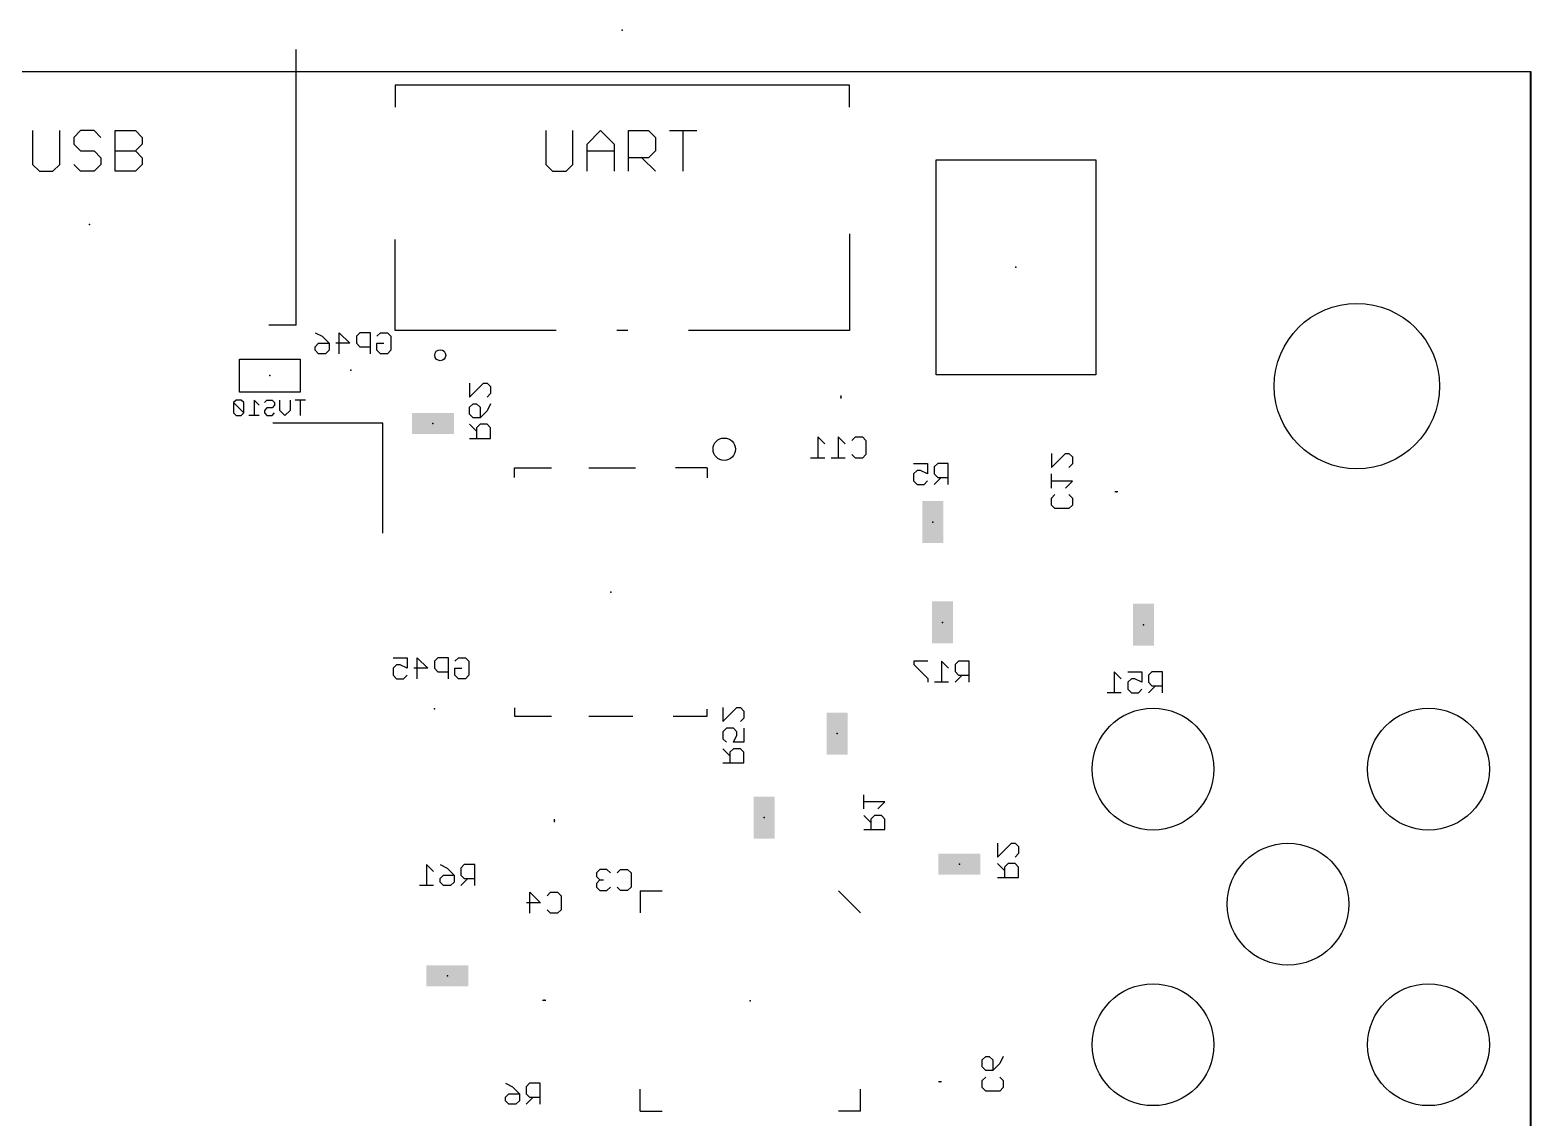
# Model space of a CAD drawing. Extents: x -57.1 to 14, y -1.3 to 47.3.
# Drawn here: x -13.27 to 13.97, y 25.46 to 45.2 of the extents above; entities that cross this region are included whole.
import ezdxf

# ---------------------------------------------------------------- set-up
doc = ezdxf.new("R2010")
doc.units = 0
for name, color, linetype in [('17', 82, 'CONTINUOUS'), ('20', 7, 'CONTINUOUS'), ('21', 53, 'CONTINUOUS'), ('22', 53, 'CONTINUOUS'), ('24', 7, 'CONTINUOUS'), ('25', 253, 'CONTINUOUS'), ('26', 253, 'CONTINUOUS')]:
    doc.layers.add(name, color=color, linetype=linetype)

# ---------------------------------------------------------------- blocks, each defined once
blk = doc.blocks.new('RECT')
blk.add_solid([(-0.5, -0.5), (0.5, -0.5), (-0.5, 0.5), (0.5, 0.5)])
blk = doc.blocks.new('ROUNDP')
blk.add_circle((0, 0), 0.5)

msp = doc.modelspace()

# ---------------------------------------------------------------- linework, layer by layer
at = {"layer": '20'}
for p, q in [((-57.15, 44.45), (13.97, 44.45)), ((13.97, 44.45), (13.97, -1.27))]:
    msp.add_line(p, q, dxfattribs=at)
msp.add_circle((10.81, 38.74), 1.5, dxfattribs=at)
at = {"layer": '21'}
for p, q in [((13.96, 44.44), (-57.14, 44.44)), ((13.96, -1.26), (13.96, 44.44))]:
    msp.add_line(p, q, dxfattribs=at)
at = {"layer": '22'}
for p, q in [((-8.439, 39.845), (-8.439, 44.845)), ((1.603, 44.2), (-6.647, 44.2)), ((-6.647, 44.2), (-6.647, 43.8)), ((1.603, 43.8), (1.603, 44.2)), ((3.172, 42.846), (6.072, 42.846)), ((3.172, 38.946), (3.172, 42.846)), ((6.072, 42.846), (6.072, 38.946)), ((1.603, 41.5), (1.603, 39.75)), ((-6.647, 39.75), (-6.647, 41.4)), ((-8.439, 39.845), (-8.939, 39.845)), ((-3.722, 39.75), (-6.647, 39.75)), ((-2.422, 39.75), (-2.622, 39.75)), ((1.603, 39.75), (-1.322, 39.75)), ((-9.47, 38.63), (-9.47, 39.23)), ((-9.47, 39.23), (-8.37, 39.23)), ((-8.37, 39.23), (-8.37, 38.63)), ((6.072, 38.946), (3.172, 38.946)), ((-8.37, 38.63), (-9.47, 38.63)), ((1.443, 38.5679), (1.443, 38.5121)), ((-6.866, 38.07), (-8.866, 38.07)), ((-6.866, 36.07), (-6.866, 38.07)), ((-4.479, 37.0802), (-4.479, 37.254)), ((-4.479, 37.254), (-3.8052, 37.254)), ((-3.1266, 37.254), (-2.2814, 37.254)), ((-0.979, 37.254), (-1.5552, 37.254)), ((-0.979, 37.254), (-0.979, 37.0778)), ((6.4719, 36.824), (6.4161, 36.824)), ((-4.479, 32.9016), (-4.479, 32.754)), ((-4.479, 32.754), (-3.8052, 32.754)), ((-3.1266, 32.754), (-2.3314, 32.754)), ((-1.6004, 32.754), (-0.979, 32.754)), ((-0.979, 32.754), (-0.979, 32.8802)), ((-3.75, 30.8261), (-3.75, 30.8819)), ((-2.2, 29.585), (-1.8, 29.585)), ((-2.2, 29.585), (-2.2, 29.185)), ((1.8, 29.185), (1.4, 29.585)), ((-3.9679, 27.596), (-3.9121, 27.596)), ((-2.2, 25.585), (-2.2, 25.985)), ((1.8, 25.585), (1.8, 25.985)), ((3.2739, 26.12), (3.2181, 26.12)), ((-2.2, 25.585), (-1.8, 25.585)), ((1.8, 25.585), (1.4, 25.585))]:
    msp.add_line(p, q, dxfattribs=at)
for centre, radius in [((-5.827, 39.3), 0.1), ((-0.6716, 37.5948), 0.2032)]:
    msp.add_circle(centre, radius, dxfattribs=at)
at = {"layer": '24'}
for p in [(-2.522, 45.2), (-12.189, 41.67), (4.622, 40.896), (-7.45, 39.03), (-8.92, 38.93), (1.443, 38.54), (-5.96, 38.06), (6.444, 36.824), (3.1134, 36.273), (-2.729, 35.004), (3.29, 34.452), (6.937, 34.41), (-5.93, 32.886), (1.379, 32.435), (-3.75, 30.854), (0.05, 30.912), (3.597, 30.068), (-5.697, 28.04), (-3.94, 27.596), (-0.2, 27.585), (3.246, 26.12)]:
    msp.add_point(p, dxfattribs=at)
at = {"layer": '25'}
for p, q in [((-13.2239, 43.3753), (-13.2239, 42.761)), ((-12.7324, 42.761), (-12.7324, 43.3753)), ((-12.3526, 43.3753), (-12.4755, 43.2525)), ((-12.1069, 43.3753), (-12.3526, 43.3753)), ((-11.984, 43.2525), (-12.1069, 43.3753)), ((-11.7271, 42.6381), (-11.7271, 43.3753)), ((-11.7271, 43.3753), (-11.3585, 43.3753)), ((-11.3585, 43.3753), (-11.2356, 43.2525)), ((-3.9089, 43.3753), (-3.9089, 42.761)), ((-3.4174, 42.761), (-3.4174, 43.3753)), ((-3.1605, 43.1296), (-2.9147, 43.3753)), ((-2.9147, 43.3753), (-2.669, 43.1296)), ((-2.4121, 42.6381), (-2.4121, 43.3753)), ((-2.4121, 43.3753), (-2.0435, 43.3753)), ((-2.0435, 43.3753), (-1.9206, 43.2525)), ((-1.6637, 43.3753), (-1.1722, 43.3753)), ((-1.4179, 42.6381), (-1.4179, 43.3753)), ((-12.4755, 43.2525), (-12.4755, 43.1296)), ((-12.4755, 43.1296), (-12.3526, 43.0067)), ((-11.2356, 43.1296), (-11.3585, 43.0067)), ((-11.2356, 43.2525), (-11.2356, 43.1296)), ((-3.1605, 42.6381), (-3.1605, 43.1296)), ((-2.669, 43.1296), (-2.669, 42.6381)), ((-1.9206, 43.2525), (-1.9206, 43.0067)), ((-12.3526, 43.0067), (-12.1069, 43.0067)), ((-12.1069, 43.0067), (-11.984, 42.8838)), ((-11.984, 42.8838), (-11.984, 42.761)), ((-11.7271, 43.0067), (-11.3585, 43.0067)), ((-11.3585, 43.0067), (-11.2356, 42.8838)), ((-11.2356, 42.8838), (-11.2356, 42.761)), ((-3.1605, 43.0067), (-2.669, 43.0067)), ((-2.0435, 42.8838), (-2.4121, 42.8838)), ((-2.1663, 42.8838), (-1.9206, 42.6381)), ((-1.9206, 43.0067), (-2.0435, 42.8838)), ((-13.2239, 42.761), (-13.101, 42.6381)), ((-13.101, 42.6381), (-12.8553, 42.6381)), ((-12.8553, 42.6381), (-12.7324, 42.761)), ((-12.3526, 42.6381), (-12.4755, 42.761)), ((-12.1069, 42.6381), (-12.3526, 42.6381)), ((-11.984, 42.761), (-12.1069, 42.6381)), ((-11.3585, 42.6381), (-11.7271, 42.6381)), ((-11.2356, 42.761), (-11.3585, 42.6381)), ((-3.9089, 42.761), (-3.786, 42.6381)), ((-3.786, 42.6381), (-3.5403, 42.6381)), ((-3.5403, 42.6381), (-3.4174, 42.761))]:
    msp.add_line(p, q, dxfattribs=at)
at = {"layer": '26'}
for p, q in [((-8.0975, 39.7091), (-7.9704, 39.6456)), ((-8.0975, 39.4549), (-8.034, 39.5185)), ((-8.034, 39.5185), (-7.8433, 39.5185)), ((-7.9704, 39.6456), (-7.8433, 39.5185)), ((-7.8433, 39.5185), (-7.8433, 39.3914)), ((-7.4691, 39.5185), (-7.7233, 39.5185)), ((-7.6598, 39.3278), (-7.6598, 39.7091)), ((-7.6598, 39.7091), (-7.4691, 39.5185)), ((-7.2856, 39.7091), (-7.3491, 39.6456)), ((-7.3491, 39.6456), (-7.3491, 39.5185)), ((-7.3491, 39.5185), (-7.2856, 39.4549)), ((-7.0949, 39.7091), (-7.2856, 39.7091)), ((-7.0949, 39.3278), (-7.0949, 39.7091)), ((-6.9749, 39.6456), (-6.9114, 39.7091)), ((-6.9749, 39.3914), (-6.9749, 39.5185)), ((-6.9749, 39.5185), (-6.8478, 39.5185)), ((-6.9114, 39.7091), (-6.7843, 39.7091)), ((-6.7843, 39.7091), (-6.7207, 39.6456)), ((-6.7207, 39.6456), (-6.7207, 39.3914)), ((-8.0975, 39.3914), (-8.0975, 39.4549)), ((-8.034, 39.3278), (-8.0975, 39.3914)), ((-7.9069, 39.3278), (-8.034, 39.3278)), ((-7.8433, 39.3914), (-7.9069, 39.3278)), ((-7.2856, 39.4549), (-7.0949, 39.4549)), ((-6.9114, 39.3278), (-6.9749, 39.3914)), ((-6.7843, 39.3278), (-6.9114, 39.3278)), ((-6.7207, 39.3914), (-6.7843, 39.3278)), ((-5.2927, 38.7947), (-5.2927, 38.5405)), ((-5.2927, 38.5405), (-5.0385, 38.7947)), ((-5.0385, 38.7947), (-4.9749, 38.7947)), ((-4.9749, 38.7947), (-4.9114, 38.7312)), ((-4.9114, 38.7312), (-4.9114, 38.604)), ((-9.5331, 38.4863), (-9.5797, 38.4397)), ((-9.5797, 38.4397), (-9.5797, 38.2533)), ((-9.3933, 38.2533), (-9.5797, 38.4397)), ((-9.4399, 38.4863), (-9.5331, 38.4863)), ((-9.3933, 38.4397), (-9.4399, 38.4863)), ((-9.3933, 38.2533), (-9.3933, 38.4397)), ((-9.1127, 38.3931), (-9.2059, 38.4863)), ((-9.2059, 38.4863), (-9.2059, 38.2067)), ((-9.0184, 38.4397), (-8.9718, 38.4863)), ((-8.9718, 38.4863), (-8.8786, 38.4863)), ((-8.8786, 38.4863), (-8.832, 38.4397)), ((-8.832, 38.4397), (-8.832, 38.3931)), ((-8.7378, 38.2999), (-8.7378, 38.4863)), ((-8.5514, 38.4863), (-8.5514, 38.2999)), ((-8.2707, 38.4863), (-8.4571, 38.4863)), ((-8.3639, 38.2067), (-8.3639, 38.4863)), ((-5.2927, 38.3569), (-5.2291, 38.4205)), ((-5.2291, 38.4205), (-5.1656, 38.4205)), ((-5.1656, 38.4205), (-5.102, 38.3569)), ((-4.9114, 38.604), (-4.9749, 38.5405)), ((-4.9114, 38.4205), (-4.9749, 38.2934)), ((-9.5797, 38.2533), (-9.5331, 38.2067)), ((-9.5331, 38.2067), (-9.4399, 38.2067)), ((-9.4399, 38.2067), (-9.3933, 38.2533)), ((-9.1127, 38.2067), (-9.2991, 38.2067)), ((-8.9718, 38.3465), (-9.0184, 38.2999)), ((-9.0184, 38.2999), (-9.0184, 38.2533)), ((-9.0184, 38.2533), (-8.9718, 38.2067)), ((-8.8786, 38.3465), (-8.9718, 38.3465)), ((-8.9718, 38.2067), (-8.8786, 38.2067)), ((-8.832, 38.3931), (-8.8786, 38.3465)), ((-8.8786, 38.2067), (-8.832, 38.2533)), ((-8.6446, 38.2067), (-8.7378, 38.2999)), ((-8.5514, 38.2999), (-8.6446, 38.2067)), ((-5.2927, 38.2298), (-5.2927, 38.3569)), ((-5.2291, 38.1663), (-5.2927, 38.2298)), ((-5.102, 38.1663), (-5.2291, 38.1663)), ((-5.102, 38.3569), (-5.102, 38.1663)), ((-4.9749, 38.2934), (-5.102, 38.1663)), ((-5.1656, 37.9192), (-5.2927, 38.0463)), ((-5.102, 38.0463), (-5.1656, 37.9827)), ((-5.1656, 37.9827), (-5.1656, 37.7921)), ((-4.9749, 38.0463), (-5.102, 38.0463)), ((-4.9114, 37.9827), (-4.9749, 38.0463)), ((-4.9114, 37.7921), (-4.9114, 37.9827)), ((-5.2927, 37.7921), (-4.9114, 37.7921)), ((1.1509, 37.6894), (1.0238, 37.8165)), ((1.0238, 37.8165), (1.0238, 37.4352)), ((1.5251, 37.6894), (1.398, 37.8165)), ((1.398, 37.8165), (1.398, 37.4352)), ((1.6451, 37.753), (1.7086, 37.8165)), ((1.7086, 37.8165), (1.8357, 37.8165)), ((1.8357, 37.8165), (1.8993, 37.753)), ((1.8993, 37.753), (1.8993, 37.4988)), ((1.1509, 37.4352), (0.8967, 37.4352)), ((1.5251, 37.4352), (1.2709, 37.4352)), ((1.7086, 37.4352), (1.6451, 37.4988)), ((1.8357, 37.4352), (1.7086, 37.4352)), ((1.8993, 37.4988), (1.8357, 37.4352)), ((2.7653, 37.338), (3.0195, 37.338)), ((3.0195, 37.338), (3.0195, 37.1474)), ((3.203, 37.338), (3.1395, 37.2745)), ((3.3937, 37.338), (3.203, 37.338)), ((3.3937, 36.9567), (3.3937, 37.338)), ((5.2652, 37.5193), (5.2652, 37.2651)), ((5.2652, 37.2651), (5.5194, 37.5193)), ((5.5194, 37.5193), (5.583, 37.5193)), ((5.583, 37.5193), (5.6465, 37.4558)), ((5.6465, 37.3287), (5.583, 37.2651)), ((5.6465, 37.4558), (5.6465, 37.3287)), ((2.8288, 37.2109), (2.7653, 37.1474)), ((2.7653, 37.1474), (2.7653, 37.0203)), ((2.8924, 37.2109), (2.8288, 37.2109)), ((3.0195, 37.1474), (2.8924, 37.2109)), ((3.1395, 37.2745), (3.1395, 37.1474)), ((3.1395, 37.1474), (3.203, 37.0838)), ((3.2666, 37.0838), (3.1395, 36.9567)), ((3.203, 37.0838), (3.3937, 37.0838)), ((5.2652, 36.8909), (5.2652, 37.1451)), ((2.7653, 37.0203), (2.8288, 36.9567)), ((2.8288, 36.9567), (2.9559, 36.9567)), ((2.9559, 36.9567), (3.0195, 37.0203)), ((5.6465, 37.018), (5.2652, 37.018)), ((5.5194, 36.8909), (5.6465, 37.018)), ((5.2652, 36.7074), (5.3288, 36.7709)), ((5.2652, 36.5803), (5.2652, 36.7074)), ((5.3288, 36.5167), (5.2652, 36.5803)), ((5.583, 36.5167), (5.3288, 36.5167)), ((5.583, 36.7709), (5.6465, 36.7074)), ((5.6465, 36.5803), (5.583, 36.5167)), ((5.6465, 36.7074), (5.6465, 36.5803)), ((-6.6815, 33.8121), (-6.4273, 33.8121)), ((-6.4273, 33.8121), (-6.4273, 33.6215)), ((-6.2438, 33.4308), (-6.2438, 33.8121)), ((-6.2438, 33.8121), (-6.0531, 33.6215)), ((-5.8696, 33.8121), (-5.9331, 33.7486)), ((-5.6789, 33.8121), (-5.8696, 33.8121)), ((-5.6789, 33.4308), (-5.6789, 33.8121)), ((-5.5589, 33.7486), (-5.4954, 33.8121)), ((-5.4954, 33.8121), (-5.3683, 33.8121)), ((-5.3683, 33.8121), (-5.3047, 33.7486)), ((-6.618, 33.685), (-6.6815, 33.6215)), ((-6.6815, 33.6215), (-6.6815, 33.4944)), ((-6.5544, 33.685), (-6.618, 33.685)), ((-6.4273, 33.6215), (-6.5544, 33.685)), ((-6.0531, 33.6215), (-6.3073, 33.6215)), ((-5.9331, 33.7486), (-5.9331, 33.6215)), ((-5.9331, 33.6215), (-5.8696, 33.5579)), ((-5.8696, 33.5579), (-5.6789, 33.5579)), ((-5.5589, 33.4944), (-5.5589, 33.6215)), ((-5.5589, 33.6215), (-5.4318, 33.6215)), ((-5.3047, 33.7486), (-5.3047, 33.4944)), ((3.0235, 33.7496), (2.7693, 33.7496)), ((2.7693, 33.7496), (2.7693, 33.6861)), ((2.7693, 33.6861), (3.0235, 33.4319)), ((3.3977, 33.6225), (3.2706, 33.7496)), ((3.2706, 33.7496), (3.2706, 33.3683)), ((3.5813, 33.7496), (3.5177, 33.6861)), ((3.5177, 33.6861), (3.5177, 33.559)), ((3.5177, 33.559), (3.5813, 33.4954)), ((3.7719, 33.7496), (3.5813, 33.7496)), ((3.7719, 33.3683), (3.7719, 33.7496)), ((6.5339, 33.4309), (6.4068, 33.558)), ((6.4068, 33.558), (6.4068, 33.1767)), ((6.6539, 33.558), (6.9081, 33.558)), ((6.9081, 33.558), (6.9081, 33.3674)), ((7.0916, 33.558), (7.0281, 33.4945)), ((7.2823, 33.558), (7.0916, 33.558)), ((7.2823, 33.1767), (7.2823, 33.558)), ((-6.6815, 33.4944), (-6.618, 33.4308)), ((-6.618, 33.4308), (-6.4909, 33.4308)), ((-6.4909, 33.4308), (-6.4273, 33.4944)), ((-5.4954, 33.4308), (-5.5589, 33.4944)), ((-5.3683, 33.4308), (-5.4954, 33.4308)), ((-5.3047, 33.4944), (-5.3683, 33.4308)), ((3.0235, 33.4319), (3.0235, 33.3683)), ((3.3977, 33.3683), (3.1435, 33.3683)), ((3.6448, 33.4954), (3.5177, 33.3683)), ((3.5813, 33.4954), (3.7719, 33.4954)), ((6.7174, 33.4309), (6.6539, 33.3674)), ((6.6539, 33.3674), (6.6539, 33.2403)), ((6.6539, 33.2403), (6.7174, 33.1767)), ((6.781, 33.4309), (6.7174, 33.4309)), ((6.9081, 33.3674), (6.781, 33.4309)), ((6.8445, 33.1767), (6.9081, 33.2403)), ((7.0281, 33.4945), (7.0281, 33.3674)), ((7.0281, 33.3674), (7.0916, 33.3038)), ((7.1552, 33.3038), (7.0281, 33.1767)), ((7.0916, 33.3038), (7.2823, 33.3038)), ((6.5339, 33.1767), (6.2797, 33.1767)), ((6.7174, 33.1767), (6.8445, 33.1767)), ((-0.6947, 32.9077), (-0.6947, 32.6535)), ((-0.6947, 32.6535), (-0.4405, 32.9077)), ((-0.4405, 32.9077), (-0.3769, 32.9077)), ((-0.3769, 32.9077), (-0.3134, 32.8442)), ((-0.3134, 32.717), (-0.3769, 32.6535)), ((-0.3134, 32.8442), (-0.3134, 32.717)), ((-0.6311, 32.5335), (-0.6947, 32.4699)), ((-0.6947, 32.4699), (-0.6947, 32.3428)), ((-0.504, 32.5335), (-0.6311, 32.5335)), ((-0.4405, 32.4699), (-0.504, 32.5335)), ((-0.4405, 32.4064), (-0.4405, 32.4699)), ((-0.3134, 32.5335), (-0.3134, 32.2793)), ((-0.6947, 32.3428), (-0.6311, 32.2793)), ((-0.5676, 32.0322), (-0.6947, 32.1593)), ((-0.504, 32.1593), (-0.5676, 32.0957)), ((-0.504, 32.2793), (-0.4405, 32.4064)), ((-0.3134, 32.2793), (-0.504, 32.2793)), ((-0.3769, 32.1593), (-0.504, 32.1593)), ((-0.3134, 32.0957), (-0.3769, 32.1593)), ((-0.6947, 31.9051), (-0.3134, 31.9051)), ((-0.5676, 32.0957), (-0.5676, 31.9051)), ((-0.3134, 31.9051), (-0.3134, 32.0957)), ((1.8637, 31.0689), (1.8637, 31.3231)), ((2.245, 31.196), (1.8637, 31.196)), ((2.1179, 31.0689), (2.245, 31.196)), ((1.9908, 30.8218), (1.8637, 30.9489)), ((2.0544, 30.9489), (1.9908, 30.8854)), ((1.9908, 30.8854), (1.9908, 30.6947)), ((2.1815, 30.9489), (2.0544, 30.9489)), ((2.245, 30.8854), (2.1815, 30.9489)), ((2.245, 30.6947), (2.245, 30.8854)), ((1.8637, 30.6947), (2.245, 30.6947)), ((4.2877, 30.4501), (4.2877, 30.1959)), ((4.2877, 30.1959), (4.5419, 30.4501)), ((4.5419, 30.4501), (4.6055, 30.4501)), ((4.6055, 30.4501), (4.669, 30.3866)), ((4.669, 30.2595), (4.6055, 30.1959)), ((4.669, 30.3866), (4.669, 30.2595)), ((-5.9485, 29.9325), (-6.0756, 30.0596)), ((-6.0756, 30.0596), (-6.0756, 29.6783)), ((-5.8285, 30.0596), (-5.7014, 29.9961)), ((-5.7014, 29.9961), (-5.5743, 29.869)), ((-5.3907, 30.0596), (-5.4543, 29.9961)), ((-5.4543, 29.9961), (-5.4543, 29.869)), ((-5.2001, 30.0596), (-5.3907, 30.0596)), ((-5.2001, 29.6783), (-5.2001, 30.0596)), ((-2.9282, 29.9696), (-2.9917, 29.9061)), ((-2.801, 29.9696), (-2.9282, 29.9696)), ((-2.7375, 29.9061), (-2.801, 29.9696)), ((-2.6175, 29.9061), (-2.5539, 29.9696)), ((-2.5539, 29.9696), (-2.4268, 29.9696)), ((-2.4268, 29.9696), (-2.3633, 29.9061)), ((4.4148, 29.9488), (4.2877, 30.0759)), ((4.4784, 30.0759), (4.4148, 30.0124)), ((4.4148, 30.0124), (4.4148, 29.8217)), ((4.6055, 30.0759), (4.4784, 30.0759)), ((4.669, 30.0124), (4.6055, 30.0759)), ((4.669, 29.8217), (4.669, 30.0124)), ((-5.8285, 29.8054), (-5.7649, 29.869)), ((-5.8285, 29.7419), (-5.8285, 29.8054)), ((-5.7649, 29.6783), (-5.8285, 29.7419)), ((-5.7649, 29.869), (-5.5743, 29.869)), ((-5.5743, 29.7419), (-5.6378, 29.6783)), ((-5.5743, 29.869), (-5.5743, 29.7419)), ((-5.4543, 29.869), (-5.3907, 29.8054)), ((-5.3272, 29.8054), (-5.4543, 29.6783)), ((-5.3907, 29.8054), (-5.2001, 29.8054)), ((-2.9917, 29.9061), (-2.9917, 29.8425)), ((-2.9917, 29.8425), (-2.9282, 29.779)), ((-2.9282, 29.779), (-2.9917, 29.7154)), ((-2.9917, 29.7154), (-2.9917, 29.6519)), ((-2.9282, 29.779), (-2.8646, 29.779)), ((-2.3633, 29.9061), (-2.3633, 29.6519)), ((4.2877, 29.8217), (4.669, 29.8217)), ((-5.9485, 29.6783), (-6.2027, 29.6783)), ((-5.6378, 29.6783), (-5.7649, 29.6783)), ((-4.1982, 29.1743), (-4.1982, 29.5556)), ((-4.1982, 29.5556), (-4.0075, 29.365)), ((-3.8875, 29.4921), (-3.8239, 29.5556)), ((-3.8239, 29.5556), (-3.6968, 29.5556)), ((-3.6968, 29.5556), (-3.6333, 29.4921)), ((-3.6333, 29.4921), (-3.6333, 29.2379)), ((-2.9917, 29.6519), (-2.9282, 29.5883)), ((-2.9282, 29.5883), (-2.801, 29.5883)), ((-2.801, 29.5883), (-2.7375, 29.6519)), ((-2.5539, 29.5883), (-2.6175, 29.6519)), ((-2.4268, 29.5883), (-2.5539, 29.5883)), ((-2.3633, 29.6519), (-2.4268, 29.5883)), ((-4.0075, 29.365), (-4.2617, 29.365)), ((-3.8239, 29.1743), (-3.8875, 29.2379)), ((-3.6968, 29.1743), (-3.8239, 29.1743)), ((-3.6333, 29.2379), (-3.6968, 29.1743)), ((4.0117, 26.5136), (4.0753, 26.5771)), ((4.0117, 26.3865), (4.0117, 26.5136)), ((4.0753, 26.5771), (4.1388, 26.5771)), ((4.1388, 26.5771), (4.2024, 26.5136)), ((4.2024, 26.5136), (4.2024, 26.3229)), ((4.3295, 26.45), (4.2024, 26.3229)), ((4.393, 26.5771), (4.3295, 26.45)), ((4.0753, 26.3229), (4.0117, 26.3865)), ((4.0117, 26.1394), (4.0753, 26.2029)), ((4.2024, 26.3229), (4.0753, 26.3229)), ((4.3295, 26.2029), (4.393, 26.1394)), ((-4.6435, 26.0926), (-4.5164, 26.0291)), ((-4.6435, 25.8384), (-4.58, 25.902)), ((-4.58, 25.902), (-4.3893, 25.902)), ((-4.5164, 26.0291), (-4.3893, 25.902)), ((-4.3893, 25.902), (-4.3893, 25.7749)), ((-4.2057, 26.0926), (-4.2693, 26.0291)), ((-4.2693, 26.0291), (-4.2693, 25.902)), ((-4.2693, 25.902), (-4.2057, 25.8384)), ((-4.0151, 26.0926), (-4.2057, 26.0926)), ((-4.0151, 25.7113), (-4.0151, 26.0926)), ((4.0117, 26.0123), (4.0117, 26.1394)), ((4.0753, 25.9487), (4.0117, 26.0123)), ((4.3295, 25.9487), (4.0753, 25.9487)), ((4.393, 26.0123), (4.3295, 25.9487)), ((4.393, 26.1394), (4.393, 26.0123)), ((-4.6435, 25.7749), (-4.6435, 25.8384)), ((-4.58, 25.7113), (-4.6435, 25.7749)), ((-4.4528, 25.7113), (-4.58, 25.7113)), ((-4.3893, 25.7749), (-4.4528, 25.7113)), ((-4.1422, 25.8384), (-4.2693, 25.7113)), ((-4.2057, 25.8384), (-4.0151, 25.8384))]:
    msp.add_line(p, q, dxfattribs=at)

# ---------------------------------------------------------------- block references
at = {"layer": '17', "xscale": 2.21, "yscale": 2.21, "rotation": 270}
for p in [(7.11, 31.79), (7.11, 31.79), (12.11, 31.79), (12.11, 31.79), (9.56, 29.34), (9.56, 29.34), (7.11, 26.79), (7.11, 26.79), (12.11, 26.79), (12.11, 26.79)]:
    msp.add_blockref('ROUNDP', p, dxfattribs=at)
at = {"layer": '22', "xscale": 0.381, "yscale": 0.762}
for p, rotation in [((-5.96, 38.06), 270), ((3.1134, 36.273), 180), ((6.937, 34.41), 180), ((1.379, 32.435), 180), ((3.597, 30.068), 90), ((-5.697, 28.04), 270)]:
    msp.add_blockref('RECT', p, dxfattribs=dict(at, rotation=rotation))
for p in [(3.29, 34.452), (0.05, 30.912)]:
    msp.add_blockref('RECT', p, dxfattribs=at)

doc.saveas('drawing.dxf')
